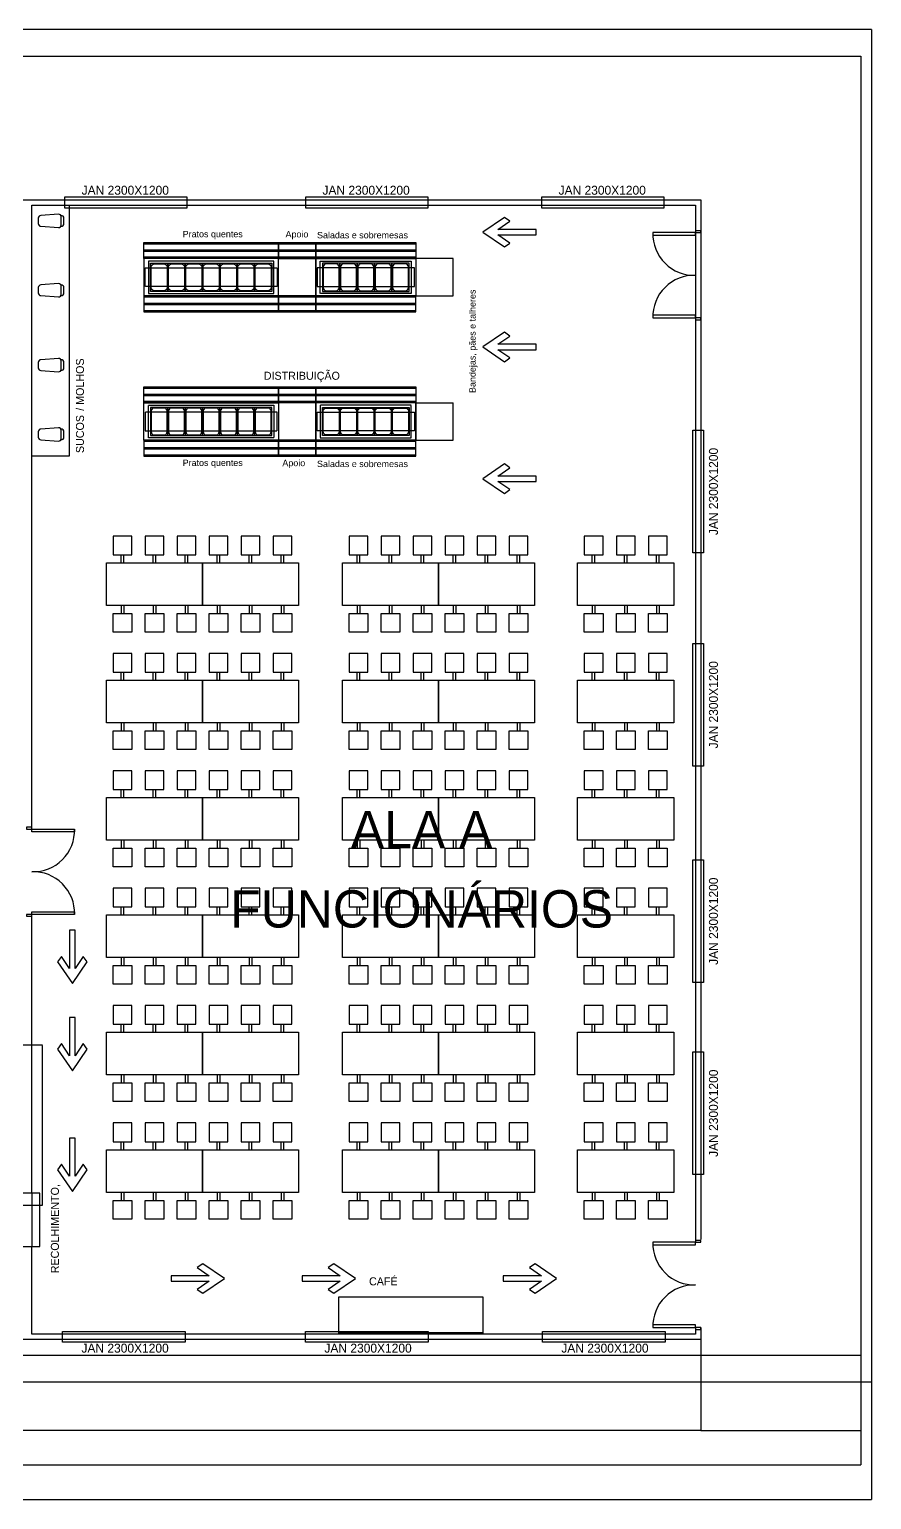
# Model space of a CAD drawing. Header units: millimetres. Extents: x -18806 to 201070, y -25046 to 92854.
# Drawn here: x 97381 to 113171, y -19187 to 8372 of the extents above; entities that cross this region are included whole.
import ezdxf
from ezdxf.enums import TextEntityAlignment as Align

# ---------------------------------------------------------------- set-up
doc = ezdxf.new("R2010")
doc.units = ezdxf.units.MM
doc.header["$LTSCALE"] = 50
doc.linetypes.add('HIDDEN', pattern=[0.375, 0.25, -0.125])
doc.linetypes.add('HIDDEN2', pattern=[0.1875, 0.125, -0.0625])
for name, color, linetype in [('9-LAYOUT', 8, 'Continuous'), ('G-HCHR-F', 8, 'Continuous'), ('LAYA', 8, 'Continuous'), ('LAYC', 4, 'Continuous'), ('SOB', 8, 'HIDDEN2'), ('TEXTO_LEGENDA', 7, 'Continuous')]:
    doc.layers.add(name, color=color, linetype=linetype)
doc.layers.add('EQUIP', color=8, linetype='Continuous', lineweight=20)
doc.styles.add('1', font='stylu.ttf', dxfattribs={"width": 0.75, "height": 0.35})
doc.styles.add('2', font='stylu.ttf', dxfattribs={"height": 0.35})
doc.styles.add('HP', font='ARIAL.TTF', dxfattribs={"height": 0.15})
doc.dimstyles.new('1', dxfattribs={"dimtxt": 0.2, "dimasz": 0.1, "dimexe": 0.1, "dimexo": 0.9, "dimgap": 0.1, "dimtad": 1, "dimzin": 0, "dimdsep": 46, "dimtxsty": '1', "dimsah": 1, "dimcen": -0.1, "dimclrt": 1, "dimadec": 0, "dimazin": 0, "dimtfac": 1, "dimtmove": 0, "dimatfit": 1, "dimfxl": 0, "dimtolj": 1, "dimtzin": 0, "dimarcsym": 0})

# ---------------------------------------------------------------- blocks, each defined once
blk = doc.blocks.new('*D196')
at = {"color": 0, "lineweight": -2}
for p, q in [((55900.80850625254, -16986.69995601038), (55900.80850625254, -19186.72332722433)), ((113170.8085062524, -16986.69995601038), (113170.8085062524, -19186.72332722433)), ((55901.00850625253, -19186.62332722433), (113170.6085062524, -19186.62332722433))]:
    blk.add_line(p, q, dxfattribs=at)
at = {"color": 0}
for points in [[(55901.00850625253, -19186.589993891), (55901.00850625253, -19186.65666055767), (55900.80850625254, -19186.62332722433)], [(113170.6085062524, -19186.589993891), (113170.6085062524, -19186.65666055767), (113170.8085062524, -19186.62332722433)]]:
    blk.add_solid(points, dxfattribs=at)
at = {"layer": 'Defpoints', "color": 0}
for p in [(55900.80850625254, -16985.79995601038), (113170.8085062524, -16985.79995601038), (113170.8085062524, -19186.62332722433)]:
    blk.add_point(p, dxfattribs=at)
at = {"color": 7, "insert": (84535.80850625245, -19186.33449120676), "char_height": 0.35, "attachment_point": 5, "style": '1'}
blk.add_mtext('\\A1;57270.00', dxfattribs=at)
blk = doc.blocks.new('*D197')
at = {"color": 0, "lineweight": -2}
for p, q in [((56100.80850625248, -16486.69995601038), (56100.80850625248, -18535.75754431182)), ((112970.8085062524, -16486.69995601038), (112970.8085062524, -18535.75754431182)), ((56101.00850625247, -18535.65754431182), (112970.6085062524, -18535.65754431182))]:
    blk.add_line(p, q, dxfattribs=at)
at = {"color": 0}
for points in [[(56101.00850625247, -18535.62421097849), (56101.00850625247, -18535.69087764515), (56100.80850625248, -18535.65754431182)], [(112970.6085062524, -18535.62421097849), (112970.6085062524, -18535.69087764515), (112970.8085062524, -18535.65754431182)]]:
    blk.add_solid(points, dxfattribs=at)
at = {"layer": 'Defpoints', "color": 0}
for p in [(56100.80850625248, -16485.79995601038), (112970.8085062524, -16485.79995601038), (112970.8085062524, -18535.65754431182)]:
    blk.add_point(p, dxfattribs=at)
at = {"color": 7, "insert": (84535.80850625242, -18535.36870829425), "char_height": 0.35, "attachment_point": 5, "style": '1'}
blk.add_mtext('\\A1;56870.00', dxfattribs=at)
blk = doc.blocks.new('*D198')
at = {"color": 0, "lineweight": -2}
for p, q in [((59100.80850625248, -16190.77486674295), (59100.80850625248, -17892.56353038541)), ((109970.8085062525, -16190.77486674295), (109970.8085062525, -17892.56353038541)), ((109970.6085062525, -17892.46353038542), (59101.00850625247, -17892.46353038542))]:
    blk.add_line(p, q, dxfattribs=at)
at = {"color": 0}
for points in [[(59101.00850625247, -17892.43019705208), (59101.00850625247, -17892.49686371875), (59100.80850625248, -17892.46353038542)], [(109970.6085062525, -17892.43019705208), (109970.6085062525, -17892.49686371875), (109970.8085062525, -17892.46353038542)]]:
    blk.add_solid(points, dxfattribs=at)
at = {"layer": 'Defpoints', "color": 0}
for p in [(59100.80850625248, -16189.87486674295), (109970.8085062525, -16189.87486674295), (59100.80850625248, -17892.46353038542)]:
    blk.add_point(p, dxfattribs=at)
at = {"color": 7, "insert": (84535.80850625248, -17892.17469436784), "char_height": 0.35, "attachment_point": 5, "style": '1'}
blk.add_mtext('\\A1;50870.00', dxfattribs=at)
blk = doc.blocks.new('*D200')
at = {"color": 0, "lineweight": -2}
for p, q in [((109970.8085062525, -16190.77486674295), (109970.8085062525, -17892.56353038541)), ((112970.8085062524, -16190.77486674295), (112970.8085062524, -17892.56353038541)), ((109971.0085062525, -17892.46353038542), (112970.6085062524, -17892.46353038542))]:
    blk.add_line(p, q, dxfattribs=at)
at = {"color": 0}
for points in [[(109971.0085062525, -17892.43019705208), (109971.0085062525, -17892.49686371875), (109970.8085062525, -17892.46353038542)], [(112970.6085062524, -17892.43019705208), (112970.6085062524, -17892.49686371875), (112970.8085062524, -17892.46353038542)]]:
    blk.add_solid(points, dxfattribs=at)
at = {"layer": 'Defpoints', "color": 0}
for p in [(109970.8085062525, -16189.87486674295), (112970.8085062524, -16189.87486674295), (112970.8085062524, -17892.46353038542)]:
    blk.add_point(p, dxfattribs=at)
at = {"color": 7, "insert": (111470.8085062524, -17892.18097182026), "char_height": 0.35, "attachment_point": 5, "style": '1'}
blk.add_mtext('\\A1;3000.00', dxfattribs=at)
blk = doc.blocks.new('Gn1-1')
at = {"layer": 'LAYA'}
blk.add_lwpolyline([(-0.3125000000000002, 0.07249999999999995), (-0.3125000000000004, 0.4574999999999999, -0.4142135623730951), (-0.2525000000000004, 0.5174999999999998), (-0.07250000000000023, 0.5174999999999998, -0.4142135623730951), (-0.01250000000000018, 0.4574999999999999), (-0.01250000000000018, 0.07250000000000001, -0.4142135623730951), (-0.07250000000000023, 0.01250000000000001), (-0.2525000000000002, 0.01249999999999996, -0.4142135623730951)], format="xyb", close=True, dxfattribs=at)
at = {"layer": 'LAYC'}
blk.add_lwpolyline([(0, 0), (-0.325, 0), (-0.325, 0.53), (0, 0.53)], close=True, dxfattribs=at)
blk = doc.blocks.new('MESA BANCO FIXO_06')
at = {"layer": 'LAYC'}
for p, q in [((0, 1.525), (-0.1499999999999986, 1.525)), ((0, 1.475), (-0.1499999999999986, 1.475)), ((0.7999999999999972, 1.525), (0.9499999999999957, 1.525)), ((0.7999999999999972, 1.475), (0.9499999999999957, 1.475)), ((0, 0.9249999999999989), (-0.1499999999999986, 0.9249999999999989)), ((0, 0.8749999999999982), (-0.1499999999999986, 0.8749999999999982)), ((0.7999999999999972, 0.9249999999999989), (0.9499999999999957, 0.9249999999999989)), ((0.7999999999999972, 0.8749999999999982), (0.9499999999999957, 0.8749999999999982)), ((0, 0.3250000000000011), (-0.1499999999999986, 0.3250000000000011)), ((0.7999999999999972, 0.3250000000000011), (0.9499999999999957, 0.3250000000000011)), ((0, 0.2750000000000004), (-0.1499999999999986, 0.2750000000000004)), ((0.7999999999999972, 0.2750000000000004), (0.9499999999999957, 0.2750000000000004))]:
    blk.add_line(p, q, dxfattribs=at)
for points in [[(-0.1499999999999986, 1.324999999999999), (-0.5, 1.324999999999999), (-0.5, 1.674999999999999), (-0.1499999999999986, 1.674999999999999)], [(0.7999999999999972, 0), (0.7999999999999972, 1.800000000000001), (0, 1.800000000000001), (0, 0)], [(0.9499999999999957, 1.324999999999999), (1.299999999999997, 1.324999999999999), (1.299999999999997, 1.674999999999999), (0.9499999999999957, 1.674999999999999)], [(-0.1499999999999986, 0.7249999999999996), (-0.5, 0.7249999999999996), (-0.5, 1.074999999999999), (-0.1499999999999986, 1.074999999999999)], [(0.9499999999999957, 0.7249999999999996), (1.299999999999997, 0.7249999999999996), (1.299999999999997, 1.074999999999999), (0.9499999999999957, 1.074999999999999)], [(-0.1499999999999986, 0.125), (-0.5, 0.125), (-0.5, 0.4749999999999996), (-0.1499999999999986, 0.4749999999999996)], [(0.9499999999999957, 0.125), (1.299999999999997, 0.125), (1.299999999999997, 0.4749999999999996), (0.9499999999999957, 0.4749999999999996)]]:
    blk.add_lwpolyline(points, close=True, dxfattribs=at)
blk = doc.blocks.new('MILE270C')
at = {"layer": '9-LAYOUT'}
blk.add_line((0, -25), (2700, -25), dxfattribs=at)
blk.add_lwpolyline([(0, -699.9999999999999), (0, 0), (2700, 0), (2700, -699.9999999999999)], close=True, dxfattribs=at)
blk = doc.blocks.new('SETA-05')
at = {"layer": 'G-HCHR-F'}
blk.add_lwpolyline([(0.4049561961825816, 0.2765014268159547), (0, 0), (0.4049561961825816, -0.2765014268158055), (0.5102721870575522, -0.2045923610503309), (0.2849902617207931, -0.05077134441052777), (1.000000000000028, -0.05077134441052777), (1.000000000000028, 0.05077134441059883), (0.2849902617212479, 0.05077134441059883), (0.5102721870566711, 0.2045923610507003), (0.4049561961825816, 0.2765014268159547)], dxfattribs=at)

msp = doc.modelspace()

# ---------------------------------------------------------------- linework, layer by layer
at = {"color": 6}
for p, q in [((113170.8085062524, 8372.200043989491), (55900.80850625242, 8372.200043989491)), ((113170.8085062524, 8372.200043989491), (113170.8085062524, -16985.79995601038)), ((113170.8085062524, -16985.79995601038), (55900.80850625254, -16985.79995601038))]:
    msp.add_line(p, q, dxfattribs=at)
at = {"color": 3}
for p, q in [((56100.80850625248, 7872.200043989491), (112970.8085062524, 7872.200043989491)), ((112970.8085062524, 7872.200043989491), (112970.8085062524, -16485.79995601038)), ((112970.8085062524, -16485.79995601038), (56100.80850625248, -16485.79995601038))]:
    msp.add_line(p, q, dxfattribs=at)
at = {"color": 5}
for p, q in [((97177.8085062524, 5175.35966129796), (109970.8085062524, 5175.359661298222)), ((97427.80850625246, 5075.359661298222), (109870.8085062525, 5075.359661298222)), ((97427.80850625252, -6667.523424701561), (97427.80850625246, 5075.359661298193)), ((109870.8085062525, 5075.359661298222), (109870.8085062525, 4512.955681580555)), ((109970.8085062524, 5175.359661298222), (109970.8085062525, -14312.71181031524)), ((109870.8085062525, 4772.200043989462), (109870.8085062526, -14362.71181031524)), ((97427.8085062525, -13444.25049862956), (97427.80850625246, -8252.882601807345)), ((110020.8085062524, -11748.80369766774), (110020.8085062524, -12127.85372728952)), ((97427.80850625252, -16085.79995601038), (97427.8085062525, -14444.25049862956)), ((109870.8085062526, -15962.71181031524), (109870.8085062526, -16085.79995601036)), ((109970.8085062525, -15962.71181031524), (109970.8085062525, -16185.79995601036)), ((109970.8085062525, -16185.79995601038), (96749.17313424755, -16185.79995601038)), ((109870.8085062526, -16085.79995601038), (97427.80850625246, -16085.79995601038))]:
    msp.add_line(p, q, dxfattribs=at)
at = {"color": 5, "linetype": 'HIDDEN'}
msp.add_line((97427.8085062525, -13444.25049862956), (97427.8085062525, -14444.25049862956), dxfattribs=at)
at = {"color": 3}
for points in [[(98039.9631043909, 5225.359661298222), (98039.9631043909, 5025.359661298222), (100339.9631043909, 5025.359661298222), (100339.9631043909, 5225.359661298222)], [(102554.7937298466, 5225.359661298222), (102554.7937298466, 5025.359661298222), (104854.7937298466, 5025.359661298222), (104854.7937298466, 5225.359661298222)], [(106981.2172203762, 5225.359661298222), (106981.2172203762, 5025.359661298222), (109281.2172203762, 5025.359661298222), (109281.2172203762, 5225.359661298222)], [(110020.8085062524, -1441.396843556955), (109820.8085062524, -1441.396843556955), (109820.8085062524, 858.603156443045), (110020.8085062524, 858.603156443045)], [(110020.8085062524, -5439.717927289748), (109820.8085062524, -5439.717927289748), (109820.8085062524, -3139.717927289748), (110020.8085062524, -3139.717927289748)], [(110020.8085062524, -9496.333706295103), (109820.8085062524, -9496.333706295103), (109820.8085062524, -7196.333706295118), (110020.8085062524, -7196.333706295118)], [(110020.8085062524, -13090.64912833134), (109820.8085062524, -13090.64912833134), (109820.8085062524, -10790.64912833134), (110020.8085062524, -10790.64912833134)], [(100303.2440440936, -16035.79995601036), (100303.2440440936, -16235.79995601038), (98003.24404409362, -16235.79995601038), (98003.24404409362, -16035.79995601036)], [(104858.6519388022, -16035.79995601036), (104858.6519388022, -16235.79995601038), (102558.6519388023, -16235.79995601038), (102558.6519388023, -16035.79995601036)], [(109299.7500363232, -16035.79995601036), (109299.7500363232, -16235.79995601038), (106999.7500363232, -16235.79995601038), (106999.7500363232, -16035.79995601036)]]:
    msp.add_lwpolyline(points, close=True, dxfattribs=at)
at = {"color": 2}
for points in [[(109870.8085062524, 4562.955681580555), (109070.8085062524, 4562.955681580555), (109070.8085062524, 4562.955681580555), (109070.8085062524, 4512.955681580555), (109870.8085062524, 4512.955681580555)], [(109970.8085062524, 4562.955681580555), (109970.8085062524, 4598.314858686324), (109870.8085062524, 4598.314858686324), (109870.8085062524, 4562.955681580555)], [(109870.8085062524, 3012.955681580555), (109070.8085062524, 3012.955681580555), (109070.8085062524, 3012.955681580555), (109070.8085062524, 2962.955681580555), (109870.8085062524, 2962.955681580555)], [(109970.8085062524, 2927.596504474786), (109970.8085062524, 2962.955681580555), (109870.8085062524, 2962.955681580555), (109870.8085062524, 2927.596504474786)], [(97427.80850625246, -6617.523424701591), (97427.80850625246, -6582.164247595822), (97327.8085062525, -6582.164247595822), (97327.8085062525, -6617.523424701591)], [(97427.80850625258, -6617.523424701591), (98227.80850625254, -6617.523424701591), (98227.80850625254, -6617.523424701591), (98227.80850625254, -6667.523424701561), (97427.80850625258, -6667.523424701561)], [(97427.80850625246, -8252.882601807345), (97427.80850625246, -8217.523424701576), (97327.8085062525, -8217.523424701576), (97327.8085062525, -8252.882601807345)], [(97427.80850625258, -8167.523424701591), (98227.80850625254, -8167.523424701591), (98227.80850625254, -8167.523424701591), (98227.80850625254, -8217.523424701576), (97427.80850625258, -8217.523424701576)], [(109970.8085062524, -14362.71181031524), (109970.8085062524, -14327.35263320949), (109870.8085062524, -14327.35263320949), (109870.8085062524, -14362.71181031524)], [(109870.8085062524, -14362.71181031524), (109070.8085062524, -14362.71181031524), (109070.8085062524, -14362.71181031524), (109070.8085062524, -14412.71181031524), (109870.8085062524, -14412.71181031524)], [(109870.8085062524, -15912.71181031524), (109070.8085062524, -15912.71181031524), (109070.8085062524, -15912.71181031524), (109070.8085062524, -15962.71181031524), (109870.8085062524, -15962.71181031524)], [(109970.8085062524, -15998.070987421), (109970.8085062524, -15962.71181031524), (109870.8085062524, -15962.71181031524), (109870.8085062524, -15998.070987421)]]:
    msp.add_lwpolyline(points, close=True, dxfattribs=at)
at = {"color": 1, "linetype": 'HIDDEN'}
msp.add_lwpolyline([(97627.8085062525, -10669.34127890886), (97127.8085062525, -10669.34127890886), (97127.8085062525, -13669.34127890886), (97627.8085062525, -13669.34127890888)], close=True, dxfattribs=at)
at = {"color": 2}
for centre, radius, start, end in [((109845.8085062524, 4537.955681580555), 775.4031209635184, 178.1523897346094, 271.8476102660288), ((109845.8085062524, 2987.955681580555), 775.4031209635461, 88.15238973397118, 181.8476102653906), ((97452.80850625256, -6642.523424701591), 775.4031209635195, 268.1523897339712, 1.847610265390596), ((97452.80850625256, -8192.523424701576), 775.4031209635186, 358.1523897346095, 91.84761026602881), ((109845.8085062523, -14387.71181031524), 775.4031209635184, 178.1523897346098, 271.8476102660287), ((109845.8085062524, -15937.71181031524), 775.4031209635461, 88.15238973397118, 181.8476102653902)]:
    msp.add_arc(centre, radius, start, end, dxfattribs=at)
at = {"layer": '9-LAYOUT'}
for p, q in [((98127.80850625246, 5075.359661298222), (98127.80850625248, 372.6473667904938)), ((98127.80850625246, 372.6473667904938), (97427.8085062525, 372.6473667904903)), ((101478.5540655431, 372.6473667904938), (99527.80850625246, 372.6473667904938))]:
    msp.add_line(p, q, dxfattribs=at)
msp.add_lwpolyline([(97177.80850625254, -14444.25049862956), (97577.80850625254, -14444.25049862956), (97577.80850625254, -13444.25049862956), (97177.80850625254, -13444.25049862956)], close=True, dxfattribs=at)
at = {"layer": 'LAYA'}
for p, q in [((99527.80850625246, 4237.859661298223), (102050.8085062525, 4237.859661298223)), ((99527.80850625246, 4212.859661298252), (102050.8085062525, 4212.859661298252)), ((102050.8085062526, 4237.859661298194), (102750.8085062525, 4237.859661298136)), ((102050.8085062526, 4212.859661298165), (102750.8085062525, 4212.859661298106)), ((102750.8085062526, 4237.859661298252), (104623.8085062525, 4237.859661298194)), ((102750.8085062526, 4212.859661298223), (104623.8085062525, 4212.859661298165)), ((99527.80850625246, 3237.859661298194), (102050.8085062525, 3237.859661298194)), ((99527.80850625246, 3212.859661298223), (102050.8085062525, 3212.859661298223)), ((102050.8085062526, 3237.859661298281), (102750.8085062525, 3237.859661298339)), ((102050.8085062526, 3212.859661298252), (102750.8085062525, 3212.85966129831)), ((102750.8085062526, 3237.859661298223), (104623.8085062525, 3237.859661298281)), ((102750.8085062526, 3212.859661298194), (104623.8085062525, 3212.859661298252)), ((99527.80850625246, 1535.147366790493), (102050.8085062525, 1535.147366790492)), ((99527.80850625246, 1510.147366790522), (102050.8085062525, 1510.147366790521)), ((102050.8085062526, 1535.147366790463), (102750.8085062525, 1535.147366790404)), ((102050.8085062526, 1510.147366790434), (102750.8085062525, 1510.147366790375)), ((102750.8085062526, 1535.147366790521), (104623.8085062525, 1535.147366790462)), ((102750.8085062526, 1510.147366790492), (104623.8085062525, 1510.147366790433)), ((99527.80850625246, 535.1473667904929), (102050.8085062525, 535.1473667904929)), ((99527.80850625246, 510.147366790522), (102050.8085062525, 510.147366790522)), ((102050.8085062526, 535.1473667905802), (102750.8085062525, 535.1473667906384)), ((102050.8085062526, 510.1473667905511), (102750.8085062525, 510.1473667906093)), ((102750.8085062526, 535.147366790522), (104623.8085062525, 535.1473667905802)), ((102750.8085062526, 510.1473667904929), (104623.8085062525, 510.1473667905511))]:
    msp.add_line(p, q, dxfattribs=at)
for points in [[(99527.80850625246, 4350.359661298223), (102050.8085062525, 4350.359661298223), (102050.8085062525, 4100.359661298223), (99527.80850625246, 4100.359661298223)], [(102050.8085062526, 4350.359661298165), (102750.8085062525, 4350.359661298106), (102750.8085062525, 4100.359661298106), (102050.8085062525, 4100.359661298165)], [(102750.8085062526, 4350.359661298194), (104623.8085062525, 4350.359661298165), (104623.8085062525, 4100.359661298165), (102750.8085062525, 4100.359661298194)], [(99527.80850625246, 3100.359661298223), (102050.8085062525, 3100.359661298223), (102050.8085062525, 3350.359661298223), (99527.80850625246, 3350.359661298223)], [(102050.8085062526, 3100.359661298281), (102750.8085062525, 3100.359661298339), (102750.8085062525, 3350.359661298339), (102050.8085062525, 3350.359661298281)], [(102750.8085062526, 3100.359661298252), (104623.8085062525, 3100.359661298281), (104623.8085062525, 3350.359661298281), (102750.8085062525, 3350.359661298252)], [(99527.80850625246, 1647.647366790522), (102050.8085062525, 1647.647366790521), (102050.8085062525, 1397.647366790521), (99527.80850625246, 1397.647366790522)], [(102050.8085062526, 1647.647366790405), (102750.8085062525, 1647.647366790346), (102750.8085062525, 1397.647366790346), (102050.8085062525, 1397.647366790405)], [(102750.8085062526, 1647.647366790463), (104623.8085062525, 1647.647366790404), (104623.8085062525, 1397.647366790404), (102750.8085062525, 1397.647366790463)], [(99527.80850625246, 397.6473667904929), (102050.8085062525, 397.6473667904929), (102050.8085062525, 647.6473667904929), (99527.80850625246, 647.6473667904929)], [(102050.8085062526, 397.6473667906093), (102750.8085062525, 397.6473667906675), (102750.8085062525, 647.6473667906675), (102050.8085062525, 647.6473667906093)], [(102750.8085062526, 397.6473667905511), (104623.8085062525, 397.6473667906093), (104623.8085062525, 647.6473667906093), (102750.8085062525, 647.6473667905511)]]:
    msp.add_lwpolyline(points, close=True, dxfattribs=at)
at = {"layer": 'LAYC'}
for p, q in [((104623.8085062525, 3375.359661298223), (105323.8085062525, 3375.359661298245)), ((104623.8085062525, 1372.647366790493), (105323.8085062525, 1372.647366790493))]:
    msp.add_line(p, q, dxfattribs=at)
for points in [[(97977.58772753553, 4706.980309629), (97977.58772753553, 4857.864856097558, 0.4142135623731226), (97927.58772753553, 4907.864856097558), (97597.58772753553, 4882.864856097558, 0.4142135623730867), (97547.58772753553, 4832.864856097558), (97547.58772753553, 4731.980309628971, 0.414213562373095), (97597.58772753553, 4681.980309628971), (97927.58772753553, 4656.980309629, 0.4142135623730747)], [(97977.58772753553, 3406.980309628999), (97977.58772753553, 3557.864856097557, 0.4142135623731226), (97927.58772753553, 3607.864856097557), (97597.58772753553, 3582.864856097557, 0.4142135623730867), (97547.58772753553, 3532.864856097557), (97547.58772753553, 3431.98030962897, 0.414213562373095), (97597.58772753553, 3381.98030962897), (97927.58772753553, 3356.980309628999, 0.4142135623730747)], [(97977.58772753553, 2004.268015121299), (97977.58772753553, 2155.152561589857, 0.4142135623731226), (97927.58772753553, 2205.152561589857), (97597.58772753553, 2180.152561589857, 0.4142135623730867), (97547.58772753553, 2130.152561589857), (97547.58772753553, 2029.26801512127, 0.414213562373095), (97597.58772753553, 1979.26801512127), (97927.58772753553, 1954.268015121299, 0.4142135623730747)], [(97977.58772753553, 704.268015121268), (97977.58772753553, 855.1525615898263, 0.4142135623731226), (97927.58772753553, 905.1525615898263), (97597.58772753553, 880.1525615898263, 0.4142135623730867), (97547.58772753553, 830.1525615898263), (97547.58772753553, 729.2680151212389, 0.414213562373095), (97597.58772753553, 679.2680151212389), (97927.58772753553, 654.268015121268, 0.4142135623730747)]]:
    msp.add_lwpolyline(points, format="xyb", close=True, dxfattribs=at)
for points in [[(97597.58772753553, 4882.864856097558, 0.4142135623731159), (97547.58772753553, 4832.864856097558), (97547.58772753553, 4731.980309628971, 0.414213562373095), (97597.58772753553, 4681.980309628971)], [(97970.88899772476, 4681.980309629), (97977.58772753553, 4681.980309629, 0.4142135623730747), (98027.58772753553, 4731.980309629), (98027.58772753553, 4832.864856097558, 0.4142135623731226), (97977.58772753553, 4882.864856097558), (97970.88899772476, 4882.864856097558)], [(97597.58772753553, 3582.864856097557, 0.4142135623731159), (97547.58772753553, 3532.864856097557), (97547.58772753553, 3431.98030962897, 0.414213562373095), (97597.58772753553, 3381.98030962897)], [(97970.88899772476, 3381.980309628999), (97977.58772753553, 3381.980309628999, 0.4142135623730747), (98027.58772753553, 3431.980309628999), (98027.58772753553, 3532.864856097557, 0.4142135623731226), (97977.58772753553, 3582.864856097557), (97970.88899772476, 3582.864856097557)], [(97597.58772753553, 2180.152561589857, 0.4142135623731159), (97547.58772753553, 2130.152561589857), (97547.58772753553, 2029.26801512127, 0.414213562373095), (97597.58772753553, 1979.26801512127)], [(97970.88899772476, 1979.268015121299), (97977.58772753553, 1979.268015121299, 0.4142135623730747), (98027.58772753553, 2029.268015121299), (98027.58772753553, 2130.152561589857, 0.4142135623731226), (97977.58772753553, 2180.152561589857), (97970.88899772476, 2180.152561589857)], [(97597.58772753553, 880.1525615898263, 0.4142135623731159), (97547.58772753553, 830.1525615898263), (97547.58772753553, 729.2680151212389, 0.414213562373095), (97597.58772753553, 679.2680151212389)], [(97970.88899772476, 679.268015121268), (97977.58772753553, 679.268015121268, 0.4142135623730747), (98027.58772753553, 729.268015121268), (98027.58772753553, 830.1525615898263, 0.4142135623731226), (97977.58772753553, 880.1525615898263), (97970.88899772476, 880.1525615898263)]]:
    msp.add_lwpolyline(points, format="xyb", dxfattribs=at)
for points in [[(99527.80850625246, 4375.359661298223), (102050.8085062525, 4375.359661298223), (102050.8085062525, 4075.359661298223), (99527.80850625246, 4075.359661298223)], [(102050.8085062525, 4375.359661298165), (102750.8085062525, 4375.359661298106), (102750.8085062525, 4075.359661298106), (102050.8085062526, 4075.359661298106)], [(102750.8085062525, 4375.359661298223), (104623.8085062525, 4375.359661298165), (104623.8085062525, 4075.359661298165), (102750.8085062526, 4075.359661298165)], [(99527.80850625246, 3375.359661298223), (102050.8085062525, 3375.359661298223), (102050.8085062525, 4075.359661298223), (99527.80850625246, 4075.359661298223)], [(102050.8085062526, 4075.359661298106), (102750.8085062525, 4075.359661298106), (102750.8085062525, 3375.359661298165), (102050.8085062525, 3375.359661298106)], [(102750.8085062526, 4075.359661298165), (104623.8085062525, 4075.359661298165), (104623.8085062525, 3375.359661298223), (102750.8085062525, 3375.359661298165)], [(99527.80850625246, 3075.359661298223), (102050.8085062525, 3075.359661298223), (102050.8085062525, 3375.359661298223), (99527.80850625246, 3375.359661298223)], [(102050.8085062525, 3075.359661298281), (102750.8085062525, 3075.359661298339), (102750.8085062525, 3375.359661298339), (102050.8085062526, 3375.359661298339)], [(102750.8085062525, 3075.359661298223), (104623.8085062525, 3075.359661298281), (104623.8085062525, 3375.359661298281), (102750.8085062526, 3375.359661298281)], [(99527.80850625246, 1672.647366790522), (102050.8085062525, 1672.647366790521), (102050.8085062525, 1372.647366790492), (99527.80850625246, 1372.647366790493)], [(102050.8085062525, 1672.647366790463), (102750.8085062525, 1672.647366790404), (102750.8085062525, 1372.647366790375), (102050.8085062526, 1372.647366790376)], [(102750.8085062525, 1672.647366790521), (104623.8085062525, 1672.647366790462), (104623.8085062525, 1372.647366790433), (102750.8085062526, 1372.647366790434)], [(99527.80850625246, 1372.647366790493), (102050.8085062525, 1372.647366790493), (102050.8085062525, 672.647366790522), (99527.80850625246, 672.647366790522)], [(102050.8085062526, 672.6473667906384), (102750.8085062525, 672.6473667906384), (102750.8085062525, 1372.647366790551), (102050.8085062525, 1372.647366790609)], [(102750.8085062526, 672.6473667905802), (104623.8085062525, 672.6473667905802), (104623.8085062525, 1372.647366790493), (102750.8085062525, 1372.647366790551)], [(99527.80850625246, 372.6473667904929), (102050.8085062525, 372.6473667904929), (102050.8085062525, 672.647366790522), (99527.80850625246, 672.647366790522)], [(102050.8085062525, 372.6473667905511), (102750.8085062525, 372.6473667906093), (102750.8085062525, 672.6473667906384), (102050.8085062526, 672.6473667906384)], [(102750.8085062525, 372.6473667904929), (104623.8085062525, 372.6473667905511), (104623.8085062525, 672.6473667905802), (102750.8085062526, 672.6473667905802)]]:
    msp.add_lwpolyline(points, close=True, dxfattribs=at)
at = {"layer": 'LAYC', "linetype": 'HIDDEN'}
for points in [[(102025.8085062525, 3550.359661298223), (99552.80850625243, 3550.359661298223), (99552.80850625243, 3900.359661298252), (102025.8085062525, 3900.359661298252)], [(104598.8085062525, 3900.359661298223), (102775.8085062525, 3900.359661298223), (102775.8085062525, 3550.359661298194), (104598.8085062525, 3550.359661298136)], [(102025.8085062525, 1197.647366790522), (99552.80850625243, 1197.647366790522), (99552.80850625243, 847.6473667904929), (102025.8085062525, 847.6473667904929)], [(104598.8085062525, 847.647366790522), (102775.8085062525, 847.647366790522), (102775.8085062525, 1197.647366790551), (104598.8085062525, 1197.647366790609)]]:
    msp.add_lwpolyline(points, close=True, dxfattribs=at)
at = {"layer": 'LAYC'}
for points in [[(105323.8085062525, 3375.359661298244), (105323.8085062525, 4075.359661298252), (104623.8085062525, 4075.359661298252), (104623.8085062525, 3375.359661298223)], [(104623.8085062525, 1372.647366790493), (104623.8085062525, 672.6473667904929), (105323.8085062525, 672.6473667904929), (105323.8085062525, 1372.647366790492)]]:
    msp.add_lwpolyline(points, dxfattribs=at)
at = {"layer": 'SOB'}
for points in [[(99611.80850625252, 3420.359661298252), (101966.8085062525, 3420.359661298252), (101966.8085062525, 4030.359661298223), (99611.80850625252, 4030.359661298223)], [(102834.8085062526, 4030.359661298223), (104539.8085062524, 4030.359661298223), (104539.8085062524, 3420.359661298194), (102834.8085062525, 3420.359661298252)], [(99611.80850625252, 1327.647366790493), (101966.8085062525, 1327.647366790493), (101966.8085062525, 717.6473667904929), (99611.80850625252, 717.6473667904929)], [(102834.8085062526, 717.647366790522), (104539.8085062524, 717.647366790522), (104539.8085062524, 1327.647366790551), (102834.8085062525, 1327.647366790493)]]:
    msp.add_lwpolyline(points, close=True, dxfattribs=at)

# ---------------------------------------------------------------- block references
at = {"layer": '9-LAYOUT', "xscale": 1000, "yscale": 1000, "zscale": 1000}
for p in [(105880.4842673329, 4570.047991007217), (105880.4842673329, 2419.571199711412), (105880.4842673329, -50.07115351076936)]:
    msp.add_blockref('SETA-05', p, dxfattribs=at)
for p, rotation in [((98186.80666208826, -9514.278265845962), 90), ((98186.80666208826, -11150.25457586645), 90), ((98186.80666208826, -13409.76590766764), 90), ((101038.6482578067, -15041.70756584459), 180), ((103492.1849465467, -15041.70756584459), 180), ((107266.2782038129, -15041.70756584459), 180)]:
    msp.add_blockref('SETA-05', p, dxfattribs=dict(at, rotation=rotation))
at = {"layer": '9-LAYOUT', "rotation": 180}
msp.add_blockref('MILE270C', (105885.1444850088, -16085.79995601038), dxfattribs=at)
at = {"layer": 'EQUIP', "extrusion": (0, 0, -1), "xscale": -1000, "yscale": 1000, "zscale": -1000}
for p in [(-99976.80850625252, 3460.359661298252), (-100301.8085062525, 3460.359661298252), (-100626.8085062525, 3460.359661298252), (-100951.8085062525, 3460.359661298252), (-101276.8085062525, 3460.359661298252), (-101601.8085062525, 3460.359661298252), (-101926.8085062525, 3460.359661298252), (-103199.8085062524, 757.6473667906675), (-103524.8085062525, 757.6473667906384), (-103849.8085062524, 757.6473667906093), (-104174.8085062525, 757.6473667906093), (-104499.8085062524, 757.6473667906384)]:
    msp.add_blockref('Gn1-1', p, dxfattribs=at)
at = {"layer": 'EQUIP', "extrusion": (0, 0, -1), "xscale": 1000, "yscale": 1000, "zscale": -1000, "rotation": 180}
for p in [(-103199.8085062524, 3990.359661298077), (-103524.8085062525, 3990.359661298106), (-103849.8085062524, 3990.359661298136), (-104174.8085062525, 3990.359661298136), (-104499.8085062524, 3990.359661298106), (-99976.80850625252, 1287.647366790493), (-100301.8085062525, 1287.647366790493), (-100626.8085062525, 1287.647366790493), (-100951.8085062525, 1287.647366790493), (-101276.8085062525, 1287.647366790493), (-101601.8085062525, 1287.647366790493), (-101926.8085062525, 1287.647366790493)]:
    msp.add_blockref('Gn1-1', p, dxfattribs=at)
at = {"layer": 'LAYC', "xscale": -1000, "yscale": 1000, "zscale": 1000, "rotation": 90}
for p in [(100627.8085062525, -1627.352633209505), (102427.8085062525, -1627.352633209506), (105049.3085062525, -1627.352633209505), (106849.3085062525, -1627.352633209506), (109460.0585062525, -1627.352633209505), (100627.8085062525, -3827.352633209503), (102427.8085062525, -3827.352633209503), (105049.3085062525, -3827.352633209503), (106849.3085062525, -3827.352633209503), (109460.0585062525, -3827.352633209503), (100627.8085062525, -6027.3526332095), (102427.8085062525, -6027.352633209501), (105049.3085062525, -6027.3526332095), (106849.3085062525, -6027.352633209501), (109460.0585062525, -6027.3526332095), (100627.8085062525, -8227.352633209497), (102427.8085062525, -8227.352633209499), (105049.3085062525, -8227.352633209497), (106849.3085062525, -8227.352633209499), (109460.0585062525, -8227.352633209497), (100627.8085062525, -10427.3526332095), (102427.8085062525, -10427.3526332095), (105049.3085062525, -10427.3526332095), (106849.3085062525, -10427.3526332095), (109460.0585062525, -10427.3526332095), (100627.8085062525, -12627.35263320949), (102427.8085062525, -12627.35263320949), (105049.3085062525, -12627.35263320949), (106849.3085062525, -12627.35263320949), (109460.0585062525, -12627.35263320949)]:
    msp.add_blockref('MESA BANCO FIXO_06', p, dxfattribs=at)

# ---------------------------------------------------------------- texts
at = {"color": 7, "style": '2'}
for s, height, p in [('JAN 2300X1200', 168, (99178.9470458744, 5273.348627500847)), ('JAN 2300X1200', 168, (103693.7776713301, 5273.348627500847)), ('JAN 2300X1200', 168, (108120.2011618597, 5273.348627500847)), ('ALA A', 700, (104734.8502339245, -6977.352633209495)), ('FUNCIONÁRIOS', 700, (104734.8502339245, -8463.301803239305)), ('CAFÉ', 150, (104016.4762811475, -15170.17103788155)), ('JAN 2300X1200', 168, (99174.89447431553, -16431.92263603841)), ('JAN 2300X1200', 168, (103730.3023690242, -16431.92263603841)), ('JAN 2300X1200', 168, (108171.4004665451, -16431.92263603841))]:
    msp.add_text(s, height=height, dxfattribs=at).set_placement(p, align=Align.CENTER)
at = {"color": 3, "style": '2'}
for s, p in [('/ MOLHOS', (98403.94142670068, 1713.863136235133)), ('RECOLHIMENTO,', (97934.07628813019, -14108.86588755064))]:
    msp.add_text(s, height=150, rotation=90, dxfattribs=at).set_placement(p, align=Align.CENTER)
msp.add_text('DISTRIBUIÇÃO', height=150, dxfattribs=at).set_placement((102488.9446597228, 1804.768042967552), align=Align.CENTER)
at = {"color": 7, "style": '2'}
for s, height, p in [('SUCOS', 150, (98403.94142670068, 787.0645875833197)), ('JAN 2300X1200', 168, (110289.5300461875, -289.7531289283943)), ('JAN 2300X1200', 168, (110289.5300461875, -4288.074212661188)), ('JAN 2300X1200', 168, (110289.5300461875, -8344.689991666557)), ('JAN 2300X1200', 168, (110289.5300461875, -11944.07013982281))]:
    msp.add_text(s, height=height, rotation=90, dxfattribs=at).set_placement(p, align=Align.CENTER)
at = {"layer": 'TEXTO_LEGENDA', "color": 3, "style": 'HP'}
for s, p in [('Pratos quentes', (100817.706713009, 4517.954372033594)), ('Apoio', (102397.2578438324, 4517.954372033594)), ('Saladas e sobremesas', (103625.867358496, 4517.954372033594)), ('Pratos quentes', (100817.706713009, 230.0526560551507)), ('Apoio', (102338.0756289629, 230.0526560551507)), ('Saladas e sobremesas', (103625.867358496, 230.0526560551507))]:
    msp.add_text(s, height=120, dxfattribs=at).set_placement(p, align=Align.MIDDLE)
at = {"layer": 'TEXTO_LEGENDA', "insert": (105782.6153859059, 2526.052588033427), "char_height": 120, "width": 2394.748156968611, "attachment_point": 8, "rotation": 89.99999999999999, "style": 'HP'}
msp.add_mtext('{\\fArial|b0|i0|c238|p34;Bandejas, }pães{\\fArial|b0|i0|c238|p34; e talheres }', dxfattribs=at)

# ---------------------------------------------------------------- dimensions: what is measured, and where the dimension line sits
at = {"color": 0}
for base, p1, p2, picture, middle in [((59100.80850625248, -17892.46353038542), (109970.8085062525, -16189.87486674295), (59100.80850625248, -16189.87486674295), '*D198', (84535.80850625248, -17892.17469436784)), ((112970.8085062524, -17892.46353038542), (109970.8085062525, -16189.87486674295), (112970.8085062524, -16189.87486674295), '*D200', (111470.8085062524, -17892.18097182026)), ((112970.8085062524, -18535.65754431182), (56100.80850625248, -16485.79995601038), (112970.8085062524, -16485.79995601038), '*D197', (84535.80850625242, -18535.36870829425)), ((113170.8085062524, -19186.62332722433), (55900.80850625254, -16985.79995601038), (113170.8085062524, -16985.79995601038), '*D196', (84535.80850625245, -19186.33449120676))]:
    dim = msp.add_linear_dim(base=base, p1=p1, p2=p2, dimstyle='1', override={"dimtxt": 0.36, "dimasz": 0.2, "dimcen": 0, "dimclrt": 7}, dxfattribs=at)
    dim.commit()
    dim.dimension.update_dxf_attribs({"geometry": picture, "text_midpoint": middle})

doc.saveas('drawing.dxf')
